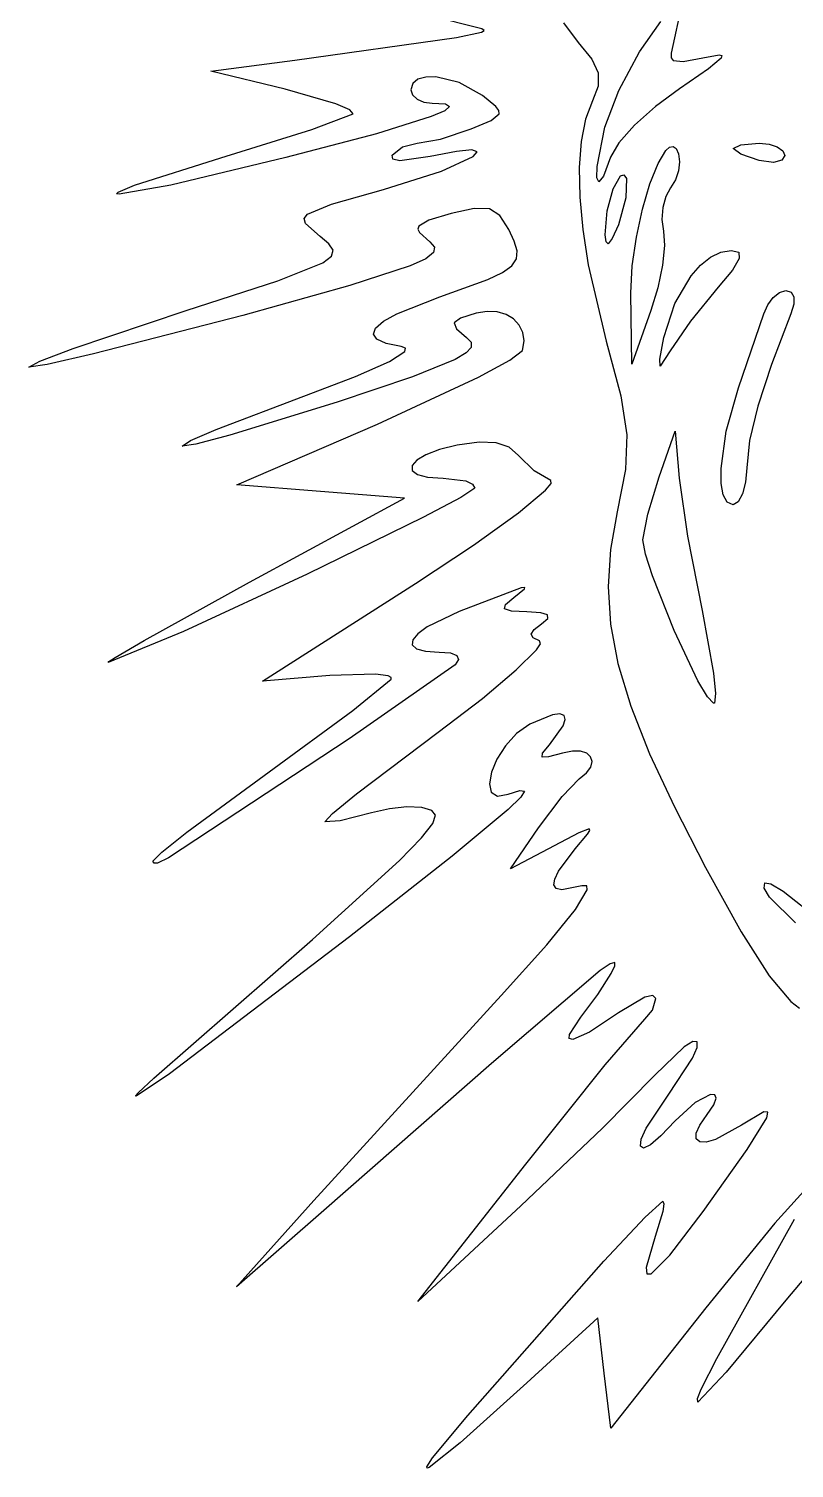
# Model space of a CAD drawing. Extents: x -210 to 584, y -218 to 350.
# Drawn here: x 39 to 95.9, y 97.8 to 204.9 of the extents above; entities that cross this region are included whole.
import ezdxf

# ---------------------------------------------------------------- set-up
doc = ezdxf.new("R2010")
doc.units = 0

msp = doc.modelspace()

# ---------------------------------------------------------------- linework, layer by layer
at = {"layer": 'Ebene 1'}
for p, q in [((72.661015, 204.87624), (68.822415, 205.84081)), ((87.334081, 205.703401), (87.013948, 204.20061)), ((70.774615, 204.238639), (72.652803, 204.632442)), ((72.652803, 204.632442), (72.849059, 204.766162)), ((72.849059, 204.766162), (72.661015, 204.87624)), ((78.731754, 205.323267), (79.830665, 203.87126)), ((84.405855, 203.166151), (85.995755, 205.416847)), ((58.746115, 202.55751), (70.774615, 204.238639)), ((79.830665, 203.87126), (80.840377, 202.622211)), ((87.013948, 204.20061), (86.744908, 203.077095)), ((52.507795, 201.73161), (58.746115, 202.55751)), ((80.840377, 202.622211), (81.326415, 201.598394)), ((82.865064, 200.302917), (84.405855, 203.166151)), ((86.744908, 203.077095), (86.76511, 202.734934)), ((86.76511, 202.734934), (86.91164, 202.52293)), ((86.91164, 202.52293), (87.653221, 202.44068)), ((87.653221, 202.44068), (89.108728, 202.73291)), ((89.108728, 202.73291), (90.316069, 202.947777)), ((90.481633, 202.70447), (89.527402, 201.899226)), ((90.316069, 202.947777), (90.533949, 202.88988)), ((90.533949, 202.88988), (90.481633, 202.70447)), ((58.031915, 200.38296), (52.507795, 201.73161)), ((68.504903, 201.292066), (67.914632, 201.132864)), ((69.245352, 201.301993), (68.504903, 201.292066)), ((70.97849, 200.88974), (69.245352, 201.301993)), ((81.326415, 201.598394), (81.332408, 200.622357)), ((89.527402, 201.899226), (87.375358, 200.42828)), ((61.79805, 199.290263), (58.031915, 200.38296)), ((67.524114, 200.820455), (67.382925, 200.35091)), ((67.382925, 200.35091), (67.509156, 199.964197)), ((67.914632, 201.132864), (67.524114, 200.820455)), ((72.717445, 199.92755), (70.97849, 200.88974)), ((81.332408, 200.622357), (80.901985, 199.51665)), ((81.818097, 197.55363), (82.865064, 200.302917)), ((87.375358, 200.42828), (85.585333, 199.110049)), ((62.838567, 198.848708), (61.79805, 199.290263)), ((67.509156, 199.964197), (67.852844, 199.647553)), ((67.852844, 199.647553), (68.361477, 199.433624)), ((68.361477, 199.433624), (68.982545, 199.35506)), ((68.982545, 199.35506), (69.9608, 199.292522)), ((69.9608, 199.292522), (70.274413, 199.104416)), ((73.71079, 199.106034), (72.717445, 199.92755)), ((80.901985, 199.51665), (80.386042, 198.167688)), ((60.014801, 197.400701), (63.095835, 198.55692)), ((63.095835, 198.55692), (62.838567, 198.848708)), ((68.899835, 198.348539), (64.843063, 197.081512)), ((69.921414, 198.790001), (68.899835, 198.348539)), ((70.274413, 199.104416), (69.921414, 198.790001)), ((73.361658, 198.06967), (73.948946, 198.556276)), ((73.928658, 198.810223), (73.71079, 199.106034)), ((73.948946, 198.556276), (73.928658, 198.810223)), ((80.386042, 198.167688), (80.057373, 196.506993)), ((85.585333, 199.110049), (84.022216, 197.712515)), ((53.253285, 195.29142), (60.014801, 197.400701)), ((64.843063, 197.081512), (58.088345, 195.29742)), ((69.583078, 196.681481), (71.878668, 197.43761)), ((71.878668, 197.43761), (73.361658, 198.06967)), ((81.25026, 194.637295), (81.818097, 197.55363)), ((84.022216, 197.712515), (82.854194, 196.402431)), ((66.006648, 195.47719), (66.768864, 196.105525)), ((66.768864, 196.105525), (67.857228, 196.3669)), ((67.857228, 196.3669), (69.583078, 196.681481)), ((80.057373, 196.506993), (79.914292, 194.564121)), ((82.854194, 196.402431), (82.249458, 195.34655)), ((86.365841, 195.837354), (86.640467, 196.081482)), ((86.640467, 196.081482), (86.892464, 196.134459)), ((86.892464, 196.134459), (87.115074, 195.976465)), ((87.115074, 195.976465), (87.30154, 195.58768)), ((91.37409, 195.98652), (91.937863, 196.25613)), ((91.937864, 195.563624), (91.37409, 195.98652)), ((91.937863, 196.25613), (93.29339, 196.36818)), ((93.29339, 196.36818), (94.038615, 196.296973)), ((94.038615, 196.296973), (94.648889, 196.103079)), ((94.648889, 196.103079), (95.061236, 195.816085)), ((46.827731, 193.250087), (53.253285, 195.29142)), ((58.088345, 195.29742), (49.535964, 193.253343)), ((66.046816, 195.180841), (66.006648, 195.47719)), ((66.578148, 195.062949), (66.046816, 195.180841)), ((68.829138, 195.3729), (66.578148, 195.062949)), ((70.776015, 195.768092), (68.829138, 195.3729)), ((69.664467, 194.28761), (72.023566, 195.391653)), ((71.914927, 195.873042), (70.776015, 195.768092)), ((72.309552, 195.732609), (71.914927, 195.873042)), ((72.023566, 195.391653), (72.309552, 195.732609)), ((82.249458, 195.34655), (81.722556, 193.914646)), ((85.775729, 194.854926), (86.365841, 195.837354)), ((87.383308, 194.991542), (87.298454, 194.313515)), ((87.30154, 195.58768), (87.383308, 194.991542)), ((93.29339, 195.08333), (91.937864, 195.563624)), ((94.36471, 194.94772), (93.29339, 195.08333)), ((94.364713, 194.94772), (94.36471, 194.94772)), ((94.98023, 195.099299), (94.364713, 194.94772)), ((95.21268, 195.46558), (94.98023, 195.099299)), ((95.061236, 195.816085), (95.21268, 195.46558)), ((65.347048, 192.91979), (69.664467, 194.28761)), ((79.914292, 194.564121), (79.95511, 192.368623)), ((81.232544, 193.801904), (81.25026, 194.637295)), ((81.37141, 193.48862), (81.232544, 193.801904)), ((81.722556, 193.914646), (81.371415, 193.48862)), ((82.4412, 192.972005), (82.984155, 193.952312)), ((82.984155, 193.952312), (83.228093, 194.029181)), ((83.228093, 194.029181), (83.420178, 193.74203)), ((85.176184, 193.345736), (85.775729, 194.854926)), ((87.298454, 194.313515), (87.066501, 193.637048)), ((45.49166, 192.612953), (45.614378, 192.740209)), ((45.614378, 192.740209), (46.827731, 193.250087)), ((49.535964, 193.253343), (45.685525, 192.570814)), ((61.490876, 191.840836), (65.347048, 192.91979)), ((81.371415, 193.48862), (81.37141, 193.48862)), ((81.992277, 191.33208), (82.4412, 192.972005)), ((83.420178, 193.74203), (83.381983, 192.307615)), ((84.621263, 191.468346), (85.176184, 193.345736)), ((86.706969, 193.04559), (86.352634, 192.401958)), ((87.066501, 193.637048), (86.706969, 193.04559)), ((45.685525, 192.570814), (45.49166, 192.612953)), ((59.697046, 191.104119), (61.490876, 191.840836)), ((79.95511, 192.368623), (80.178138, 189.950053)), ((83.381983, 192.307615), (82.825, 190.30656)), ((86.352634, 192.401958), (86.134668, 191.583421)), ((59.443352, 190.767612), (59.697046, 191.104119)), ((59.549057, 190.40088), (59.443352, 190.767612)), ((68.726853, 190.643421), (67.973643, 190.213415)), ((70.394518, 191.14408), (68.726853, 190.643421)), ((72.101792, 191.519601), (70.394518, 191.14408)), ((73.231748, 191.489128), (72.101792, 191.519601)), ((74.012417, 190.989308), (73.231748, 191.489128)), ((74.671828, 189.95679), (74.012417, 190.989308)), ((81.838348, 189.56351), (81.992277, 191.33208)), ((84.165025, 189.381315), (84.621263, 191.468346)), ((86.134668, 191.583421), (86.070471, 190.695084)), ((86.070471, 190.695084), (86.177441, 189.84205)), ((60.630408, 189.42236), (59.549057, 190.40088)), ((67.973643, 190.213415), (67.908633, 189.983056)), ((67.908633, 189.983056), (68.034648, 189.720139)), ((68.034648, 189.720139), (68.809628, 189.02967)), ((75.084821, 189.078201), (74.671828, 189.95679)), ((80.178138, 189.950053), (80.581689, 187.337965)), ((81.906524, 189.035126), (81.838348, 189.56351)), ((82.825, 190.30656), (82.374169, 189.281274)), ((86.177441, 189.84205), (86.252646, 188.774356)), ((61.27644, 188.876187), (60.630408, 189.42236)), ((61.597124, 188.408311), (61.27644, 188.876187)), ((68.809628, 189.02967), (69.154148, 188.63787)), ((69.154148, 188.63787), (69.08183, 188.233067)), ((75.292642, 188.365648), (75.084821, 189.078201)), ((82.05801, 188.89408), (81.906524, 189.035126)), ((82.058012, 188.89408), (82.05801, 188.89408)), ((82.374169, 189.281274), (82.058012, 188.89408)), ((83.861524, 187.243206), (84.165025, 189.381315)), ((86.252646, 188.774356), (86.102008, 187.301516)), ((57.479204, 186.134045), (60.833013, 187.470306)), ((60.833013, 187.470306), (61.485101, 187.959447)), ((61.485101, 187.959447), (61.597124, 188.408311)), ((68.503207, 187.780162), (67.328815, 187.244057)), ((69.08183, 188.233067), (68.503207, 187.780162)), ((74.900717, 187.251393), (75.247278, 187.772317)), ((75.247278, 187.772317), (75.292642, 188.365648)), ((88.943973, 187.295013), (89.690498, 187.891661)), ((89.690498, 187.891661), (90.45686, 188.26868)), ((90.45686, 188.26868), (91.222977, 188.40012)), ((91.222977, 188.40012), (91.780615, 188.255878)), ((91.816042, 187.787221), (91.30996, 186.940251)), ((91.780615, 188.255878), (91.816042, 187.787221)), ((67.328815, 187.244057), (62.834856, 185.781854)), ((73.111952, 186.2395), (74.204946, 186.756059)), ((74.204946, 186.756059), (74.900717, 187.251393)), ((80.581689, 187.337965), (81.923605, 181.65145)), ((83.76482, 185.21258), (83.861524, 187.243206)), ((86.102008, 187.301516), (85.756079, 185.617899)), ((87.02425, 184.446784), (88.237368, 186.504684)), ((88.237368, 186.504684), (88.943973, 187.295013)), ((91.30996, 186.940251), (90.24307, 185.66107)), ((50.676828, 183.92523), (57.479204, 186.134045)), ((62.834856, 185.781854), (54.884228, 183.56567)), ((69.542248, 184.95545), (73.111952, 186.2395)), ((85.756079, 185.617899), (85.24541, 183.91787)), ((90.24307, 185.66107), (88.18913, 183.141321)), ((94.35423, 184.899855), (94.818308, 185.274389)), ((94.818308, 185.274389), (95.28535, 185.41195)), ((95.28535, 185.41195), (95.689867, 185.290338)), ((95.689867, 185.290338), (95.8918, 184.942384)), ((66.336263, 183.689373), (69.542248, 184.95545)), ((83.83226, 179.93389), (83.76482, 185.21258)), ((86.211807, 181.92556), (87.02425, 184.446784)), ((93.64953, 183.66875), (93.946758, 184.345568)), ((93.946758, 184.345568), (94.35423, 184.899855)), ((95.885616, 184.393413), (95.665781, 183.66875)), ((95.8918, 184.942384), (95.885616, 184.393413)), ((42.256002, 181.105061), (50.676828, 183.92523)), ((54.884228, 183.56567), (43.784984, 180.69523)), ((64.7663, 182.621543), (65.344766, 183.128078)), ((65.344766, 183.128078), (66.336263, 183.689373)), ((71.092074, 183.3611), (70.618409, 183.01487)), ((72.245128, 183.72459), (71.092074, 183.3611)), ((73.063627, 183.860789), (72.245128, 183.72459)), ((73.81662, 183.823408), (73.063627, 183.860789)), ((74.481552, 183.630485), (73.81662, 183.823408)), ((75.03587, 183.300059), (74.481552, 183.630485)), ((75.457021, 182.850166), (75.03587, 183.300059)), ((85.24541, 183.91787), (83.83226, 179.93389)), ((88.18913, 183.141321), (86.69163, 180.92971)), ((91.7603, 178.17041), (93.64953, 183.66875)), ((95.665781, 183.66875), (94.218022, 179.922534)), ((64.604894, 182.174963), (64.7663, 182.621543)), ((64.864574, 181.793536), (64.604894, 182.174963)), ((70.618409, 183.01487), (70.780011, 182.574815)), ((70.780011, 182.574815), (71.532758, 181.92985)), ((75.722452, 182.298845), (75.457021, 182.850166)), ((75.809608, 181.664134), (75.722452, 182.298845)), ((39.775594, 180.162801), (42.256002, 181.105061)), ((65.549366, 181.48246), (64.864574, 181.793536)), ((66.663298, 181.24693), (65.549366, 181.48246)), ((66.990547, 181.118326), (66.663298, 181.24693)), ((66.949653, 180.886791), (66.990547, 181.118326)), ((71.879161, 181.188749), (71.502877, 180.77181)), ((71.532758, 181.92985), (71.870643, 181.565512)), ((71.870643, 181.565512), (71.879161, 181.188749)), ((74.754654, 180.234571), (75.695938, 180.96407)), ((75.695938, 180.96407), (75.809608, 181.664134)), ((81.923605, 181.65145), (83.004776, 177.584935)), ((85.906138, 180.309205), (86.211807, 181.92556)), ((38.961028, 179.71665), (39.775594, 180.162801)), ((40.327368, 179.906295), (38.961028, 179.71665)), ((43.784984, 180.69523), (40.327368, 179.906295)), ((63.266566, 179.013702), (65.795818, 180.131399)), ((65.795818, 180.131399), (66.949653, 180.886791)), ((70.686358, 180.286945), (67.51088, 179.002431)), ((71.502877, 180.77181), (70.686358, 180.286945)), ((72.408281, 178.958554), (74.754654, 180.234571)), ((85.92526, 179.77984), (85.906138, 180.309205)), ((86.69163, 180.92971), (85.925259, 179.77984)), ((94.218022, 179.922534), (93.200381, 176.810456)), ((59.426668, 177.56665), (63.266566, 179.013702)), ((67.51088, 179.002431), (61.909258, 177.1132)), ((64.915238, 175.48597), (72.408281, 178.958554)), ((85.925259, 179.77984), (85.92526, 179.77984)), ((90.844617, 174.964334), (91.7603, 178.17041)), ((52.893616, 175.085094), (59.426668, 177.56665)), ((61.909258, 177.1132), (53.912229, 174.651511)), ((83.004776, 177.584935), (83.463217, 174.690001)), ((93.200381, 176.810456), (92.59308, 174.263926)), ((50.986418, 174.246973), (52.893616, 175.085094)), ((53.912229, 174.651511), (51.399338, 173.985921)), ((54.427838, 170.96875), (64.915238, 175.48597)), ((83.463217, 174.690001), (83.354182, 172.101242)), ((85.85662, 171.56752), (87.05618, 174.9533)), ((87.05618, 174.9533), (87.353151, 171.46752)), ((90.463278, 172.180656), (90.844617, 174.964334)), ((50.381158, 173.84034), (50.986418, 174.246973)), ((51.399338, 173.985921), (50.381158, 173.84034)), ((69.509575, 173.583531), (68.501418, 173.203665)), ((70.832018, 173.90838), (69.509575, 173.583531)), ((72.476666, 174.136906), (70.832018, 173.90838)), ((73.740862, 174.092024), (72.476666, 174.136906)), ((74.690218, 173.762657), (73.740862, 174.092024)), ((75.390348, 173.13773), (74.690218, 173.762657)), ((92.59308, 174.263926), (92.376341, 172.21435)), ((67.820576, 172.799089), (67.480082, 172.400111)), ((67.480082, 172.400111), (67.492964, 172.037038)), ((68.501418, 173.203665), (67.820576, 172.799089)), ((76.557894, 172.001597), (75.390348, 173.13773)), ((67.492964, 172.037038), (67.872254, 171.740177)), ((67.872254, 171.740177), (68.630982, 171.539836)), ((68.630982, 171.539836), (69.782178, 171.46632)), ((69.782178, 171.46632), (71.468349, 171.247027)), ((77.806648, 171.29514), (76.557894, 172.001597)), ((83.354182, 172.101242), (82.732923, 168.95325)), ((85.009416, 168.789578), (85.85662, 171.56752)), ((87.353151, 171.46752), (87.974673, 167.133706)), ((90.478512, 171.07181), (90.463278, 172.180656)), ((92.376341, 172.21435), (92.284839, 171.150815)), ((60.665548, 170.4705), (54.427838, 170.96875)), ((66.903268, 169.9729), (60.665548, 170.4705)), ((72.153068, 170.71959), (71.103034, 170.019239)), ((71.468349, 171.247027), (71.97481, 171.009598)), ((71.97481, 171.009598), (72.153068, 170.71959)), ((75.385439, 168.876384), (77.415704, 170.565881)), ((77.415704, 170.565881), (77.83676, 171.066272)), ((77.83676, 171.066272), (77.806648, 171.29514)), ((90.633964, 170.218073), (90.478512, 171.07181)), ((92.065134, 170.279884), (91.750538, 169.691424)), ((92.284839, 171.150815), (92.065134, 170.279884)), ((55.387468, 163.71431), (66.903268, 169.9729)), ((71.103034, 170.019239), (68.323143, 168.553002)), ((90.931843, 169.669284), (90.633964, 170.218073)), ((91.37436, 169.47528), (90.931843, 169.669284)), ((91.374361, 169.4753), (91.37436, 169.47528)), ((91.750538, 169.691424), (91.374361, 169.4753)), ((68.323143, 168.553002), (59.684995, 164.327584)), ((72.046554, 166.478344), (75.385439, 168.876384)), ((82.732923, 168.95325), (82.228828, 166.152181)), ((84.65705, 166.865), (85.009416, 168.789578)), ((87.974673, 167.133706), (89.051561, 161.60962)), ((67.729748, 163.62346), (72.046554, 166.478344)), ((82.228828, 166.152181), (82.054889, 163.403252)), ((84.849516, 165.814689), (84.65705, 166.865)), ((85.363753, 164.197442), (84.849516, 165.814689)), ((59.684995, 164.327584), (50.461035, 160.052769)), ((86.978568, 160.128013), (85.363753, 164.197442)), ((47.548627, 159.377132), (55.387468, 163.71431)), ((56.347148, 156.35185), (67.729748, 163.62346)), ((75.590106, 163.298686), (70.981828, 161.55015)), ((75.060328, 162.59326), (75.833337, 163.218403)), ((75.855518, 163.330941), (75.590106, 163.298686)), ((75.833337, 163.218403), (75.855518, 163.330941)), ((82.054889, 163.403252), (82.235533, 160.60825)), ((74.364746, 161.735655), (74.438914, 162.063018)), ((74.878281, 161.565274), (74.364746, 161.735655)), ((74.438914, 162.063018), (75.060328, 162.59326)), ((70.981828, 161.55015), (68.604936, 160.399577)), ((76.019978, 161.50598), (74.878281, 161.565274)), ((77.049348, 161.444487), (76.019978, 161.50598)), ((76.556096, 160.190349), (77.110938, 160.61565)), ((77.563777, 161.284236), (77.049348, 161.444487)), ((77.110938, 160.61565), (77.579046, 161.012275)), ((77.579046, 161.012275), (77.563777, 161.284236)), ((82.235533, 160.60825), (82.795186, 157.66896)), ((89.051561, 161.60962), (89.898288, 156.961379)), ((50.461035, 160.052769), (44.873668, 157.73799)), ((67.899788, 159.885824), (67.526421, 159.432627)), ((68.604936, 160.399577), (67.899788, 159.885824)), ((76.349729, 159.856265), (76.556096, 160.190349)), ((76.488684, 159.585878), (76.349729, 159.856265)), ((76.969808, 159.35167), (76.488684, 159.585878)), ((88.743551, 156.388452), (86.978568, 160.128013)), ((45.393164, 158.122239), (47.548627, 159.377132)), ((67.526421, 159.432627), (67.49202, 159.054638)), ((67.49202, 159.054638), (67.803773, 158.766506)), ((67.803773, 158.766506), (68.468867, 158.582883)), ((68.468867, 158.582883), (69.494488, 158.51842)), ((69.494488, 158.51842), (70.324268, 158.454617)), ((75.233097, 157.19362), (76.73499, 158.691818)), ((76.73499, 158.691818), (77.026267, 159.140443)), ((77.026267, 159.140443), (76.969808, 159.35167)), ((44.873668, 157.73799), (44.907358, 157.809025)), ((44.907358, 157.809025), (45.393164, 158.122239)), ((70.694058, 157.57474), (62.799149, 152.068267)), ((70.324268, 158.454617), (70.808933, 158.269637)), ((70.936268, 157.97313), (70.694058, 157.57474)), ((70.808933, 158.269637), (70.936268, 157.97313)), ((82.795186, 157.66896), (83.758274, 154.487169)), ((61.352778, 156.78751), (56.347148, 156.35185)), ((64.760836, 156.881399), (61.352778, 156.78751)), ((63.078122, 154.175209), (65.925228, 156.49543)), ((65.698493, 156.743594), (64.760836, 156.881399)), ((65.910101, 156.632707), (65.698493, 156.743594)), ((65.925228, 156.49543), (65.910101, 156.632707)), ((72.711862, 155.079567), (75.233097, 157.19362)), ((89.445499, 155.183541), (88.743551, 156.388452)), ((89.898288, 156.961379), (90.04468, 155.431943)), ((90.04468, 155.431943), (89.966412, 154.73317)), ((69.419018, 152.57215), (72.711862, 155.079567)), ((83.758274, 154.487169), (85.149224, 150.964663)), ((89.90076, 154.7105), (89.445499, 155.183541)), ((89.966412, 154.73317), (89.900752, 154.71057)), ((89.900752, 154.71057), (89.90076, 154.7105)), ((56.841068, 149.61836), (63.078122, 154.175209)), ((76.230518, 153.15316), (75.24958, 152.454752)), ((77.924652, 153.861945), (76.230518, 153.15316)), ((78.462349, 153.921019), (77.924652, 153.861945)), ((78.781877, 153.79555), (78.462349, 153.921019)), ((78.730655, 153.027995), (78.874293, 153.494791)), ((78.874293, 153.494791), (78.781877, 153.79555)), ((62.799149, 152.068267), (49.343658, 143.20454)), ((63.345871, 147.982514), (69.419018, 152.57215)), ((75.24958, 152.454752), (74.426557, 151.556617)), ((77.699448, 151.6333), (78.730655, 153.027995)), ((74.426557, 151.556617), (73.794116, 150.565355)), ((77.151682, 150.711171), (77.188798, 151.007252)), ((77.188798, 151.007252), (77.699448, 151.6333)), ((78.659097, 151.00315), (77.628361, 150.718617)), ((79.400907, 151.160995), (78.659097, 151.00315)), ((80.010966, 151.150084), (79.400907, 151.160995)), ((80.471397, 150.997984), (80.010966, 151.150084)), ((80.764323, 150.732262), (80.471397, 150.997984)), ((73.794116, 150.565355), (73.384923, 149.587569)), ((77.628361, 150.718617), (77.151682, 150.711171)), ((80.459301, 149.529027), (80.776153, 149.970217)), ((80.871867, 150.380485), (80.764323, 150.732262)), ((80.776153, 149.970217), (80.871867, 150.380485)), ((85.149224, 150.964663), (86.992461, 147.003228)), ((50.730976, 145.127579), (56.841068, 149.61836)), ((73.384923, 149.587569), (73.231645, 148.729859)), ((78.641732, 147.773084), (79.903437, 149.08448)), ((79.903437, 149.08448), (80.459301, 149.529027)), ((61.563599, 146.518675), (63.345871, 147.982514)), ((73.231645, 148.729859), (73.366949, 148.098826)), ((73.366949, 148.098826), (73.823501, 147.801073)), ((73.823501, 147.801073), (74.633968, 147.9432)), ((74.633968, 147.9432), (75.505021, 148.235873)), ((75.505021, 148.235873), (75.835586, 148.183131)), ((75.835586, 148.183131), (75.560595, 147.726558)), ((76.893187, 145.44405), (78.641732, 147.773084)), ((65.804796, 146.862715), (64.463078, 146.55349)), ((67.099206, 147.00239), (65.804796, 146.862715)), ((68.198875, 146.966092), (67.099206, 147.00239)), ((68.956368, 146.7474), (68.198875, 146.966092)), ((69.230655, 146.399846), (68.956368, 146.7474)), ((74.614977, 146.80774), (70.451588, 143.349704)), ((75.560595, 147.726558), (74.614977, 146.80774)), ((86.992461, 147.003228), (89.312413, 142.50465)), ((60.986498, 145.90063), (61.563599, 146.518675)), ((62.125572, 145.970043), (60.986498, 145.90063)), ((64.463078, 146.55349), (62.125572, 145.970043)), ((68.190463, 144.698833), (69.032891, 145.772405)), ((69.032891, 145.772405), (69.230655, 146.399846)), ((48.872204, 143.646676), (50.730976, 145.127579)), ((66.530755, 143.012888), (68.190463, 144.698833)), ((74.798397, 142.38963), (76.893187, 145.44405)), ((79.88432, 145.073016), (78.048577, 144.11626)), ((79.618747, 143.88432), (80.526688, 144.977983)), ((80.662785, 145.367236), (79.88432, 145.073016)), ((80.526688, 144.977983), (80.700136, 145.259352)), ((80.700136, 145.259352), (80.662785, 145.367236)), ((48.189518, 142.96647), (48.872204, 143.646676)), ((78.048577, 144.11626), (74.798397, 142.38963)), ((78.371144, 142.223422), (79.618747, 143.88432)), ((48.280609, 142.829902), (48.189518, 142.96647)), ((48.528606, 142.829279), (48.280609, 142.829902)), ((49.343658, 143.20454), (48.528606, 142.829279)), ((60.069051, 137.138902), (66.530755, 143.012888)), ((70.451588, 143.349704), (62.824868, 137.3417)), ((89.312413, 142.50465), (91.974192, 137.718425)), ((78.035074, 141.210528), (78.089151, 141.636071)), ((78.089151, 141.636071), (78.371144, 142.223422)), ((93.683927, 140.955239), (93.7206, 141.36494)), ((93.7206, 141.36494), (94.17159, 141.282505)), ((78.208945, 140.946599), (78.035074, 141.210528)), ((78.610797, 140.844092), (78.208945, 140.946599)), ((80.098572, 141.12257), (78.610797, 140.844092)), ((79.637808, 139.382164), (80.512086, 140.84775)), ((80.467377, 141.135469), (80.098572, 141.12257)), ((80.512086, 140.84775), (80.467377, 141.135469)), ((94.080067, 140.300571), (93.683927, 140.955239)), ((96.015394, 138.389586), (94.080067, 140.300571)), ((94.17159, 141.282505), (95.090208, 140.736985)), ((95.090208, 140.736985), (97.79542, 138.61731)), ((77.492927, 136.749215), (79.637808, 139.382164)), ((48.266868, 126.8205), (60.069051, 137.138902)), ((62.824868, 137.3417), (49.430143, 127.154579)), ((91.974192, 137.718425), (94.049927, 134.446136)), ((74.094632, 132.97231), (77.492927, 136.749215)), ((82.20986, 135.324782), (81.475339, 134.825337)), ((82.550846, 135.425456), (82.20986, 135.324782)), ((82.296402, 134.61371), (82.559345, 135.173164)), ((82.559345, 135.173164), (82.550846, 135.425456)), ((81.475339, 134.825337), (73.380992, 127.92377)), ((81.300564, 133.046414), (82.296402, 134.61371)), ((94.049927, 134.446136), (95.650738, 132.531079)), ((60.179732, 117.73391), (74.094632, 132.97231)), ((80.043912, 131.37642), (81.300564, 133.046414)), ((84.79822, 132.853181), (82.829592, 131.69365)), ((85.397137, 132.976129), (84.79822, 132.853181)), ((85.617112, 132.7484), (85.397137, 132.976129)), ((84.782634, 131.20769), (85.371975, 131.881138)), ((85.371975, 131.881138), (85.617112, 132.7484)), ((95.650738, 132.531079), (96.307771, 132.033543)), ((79.1795, 130.080155), (80.043912, 131.37642)), ((82.829592, 131.69365), (80.683836, 130.251518)), ((81.838836, 127.824389), (84.782634, 131.20769)), ((79.172344, 129.7799), (79.1795, 130.080155)), ((79.429973, 129.709437), (79.172344, 129.7799)), ((80.683836, 130.251518), (79.429973, 129.709437)), ((88.363648, 129.552868), (87.718659, 129.160061)), ((88.694148, 129.528024), (88.363648, 129.552868)), ((87.718659, 129.160061), (85.544114, 127.04207)), ((88.352785, 128.3048), (88.695435, 129.105382)), ((88.695435, 129.105382), (88.694148, 129.528024)), ((73.380992, 127.92377), (60.905592, 116.98717)), ((75.932884, 120.44169), (81.838836, 127.824389)), ((86.576774, 125.64923), (88.352785, 128.3048)), ((49.430143, 127.154579), (46.953846, 125.491598)), ((47.090976, 125.749025), (48.266868, 126.8205)), ((85.544114, 127.04207), (81.653665, 123.120513)), ((46.89828, 125.522685), (47.090976, 125.749025)), ((46.953846, 125.491598), (46.89828, 125.522685)), ((84.902193, 123.118538), (86.576774, 125.64923)), ((89.681135, 125.610401), (88.532406, 125.024125)), ((90.010871, 125.58664), (89.681135, 125.610401)), ((89.937137, 124.856761), (90.112468, 125.338664)), ((90.112468, 125.338664), (90.010871, 125.58664)), ((88.532406, 125.024125), (87.056598, 123.65753)), ((89.436088, 124.13122), (89.937137, 124.856761)), ((93.657996, 124.331902), (91.974498, 123.32865)), ((93.957649, 124.307856), (93.657996, 124.331902)), ((93.866147, 123.865915), (93.957649, 124.307856)), ((87.056598, 123.65753), (85.995859, 122.52954)), ((88.61802, 122.725847), (88.881096, 123.336012)), ((88.881096, 123.336012), (89.436088, 124.13122)), ((91.974498, 123.32865), (90.057978, 122.270577)), ((92.420396, 121.526001), (93.866147, 123.865915)), ((81.653665, 123.120513), (75.567194, 117.33084)), ((84.466075, 121.768239), (84.533274, 122.279453)), ((84.533274, 122.279453), (84.902193, 123.118538)), ((85.995859, 122.52954), (85.205262, 121.86051)), ((88.625514, 122.307473), (88.61802, 122.725847)), ((88.882234, 122.087638), (88.625514, 122.307473)), ((89.366837, 122.07309), (88.882234, 122.087638)), ((90.057978, 122.270577), (89.366837, 122.07309)), ((84.692703, 121.617667), (84.466075, 121.768239)), ((85.205262, 121.86051), (84.692703, 121.617667)), ((89.142188, 116.90747), (92.420396, 121.526001)), ((67.916994, 110.21079), (75.932884, 120.44169)), ((96.85929, 118.67703), (94.459402, 116.051479)), ((54.427362, 111.31273), (60.179732, 117.73391)), ((60.905592, 116.98717), (54.427362, 111.31273)), ((75.567194, 117.33084), (67.916994, 110.21079)), ((84.817546, 116.500219), (86.12763, 117.6812)), ((86.128306, 116.909271), (85.566198, 115.05321)), ((86.12763, 117.6812), (86.207556, 117.473851)), ((86.207556, 117.473851), (86.128306, 116.909271)), ((86.664383, 113.661271), (89.142188, 116.90747)), ((81.74179, 113.20386), (84.817546, 116.500219)), ((94.459402, 116.051479), (89.33058, 109.73892)), ((90.14298, 105.97763), (95.92578, 116.328918)), ((85.566198, 115.05321), (84.89401, 112.743422)), ((85.254198, 112.276349), (86.664383, 113.661271)), ((71.63843, 101.7445), (81.74179, 113.20386)), ((84.89401, 112.743422), (84.943955, 112.278966)), ((97.684768, 113.159935), (95.28913, 110.30465)), ((84.943955, 112.278966), (85.254198, 112.276349)), ((95.28913, 110.30465), (90.850354, 104.962464)), ((89.33058, 109.73892), (82.25839, 100.80081)), ((81.29874, 108.99035), (76.02005, 104.17737)), ((81.778566, 104.89527), (81.29874, 108.99035)), ((90.850354, 104.962464), (88.74707, 102.74036)), ((88.975435, 103.691349), (90.14298, 105.97763)), ((76.02005, 104.17737), (71.045219, 99.711678)), ((82.25839, 100.80081), (81.778566, 104.89527)), ((88.720993, 102.995816), (88.975435, 103.691349)), ((88.74707, 102.74036), (88.720993, 102.995816)), ((69.006883, 98.579879), (71.63843, 101.7445)), ((71.045219, 99.711678), (68.758321, 97.87406)), ((68.575199, 97.91433), (69.006883, 98.579879)), ((68.588718, 97.815374), (68.575199, 97.91433)), ((68.758321, 97.87406), (68.588718, 97.815374))]:
    msp.add_line(p, q, dxfattribs=at)

doc.saveas('drawing.dxf')
